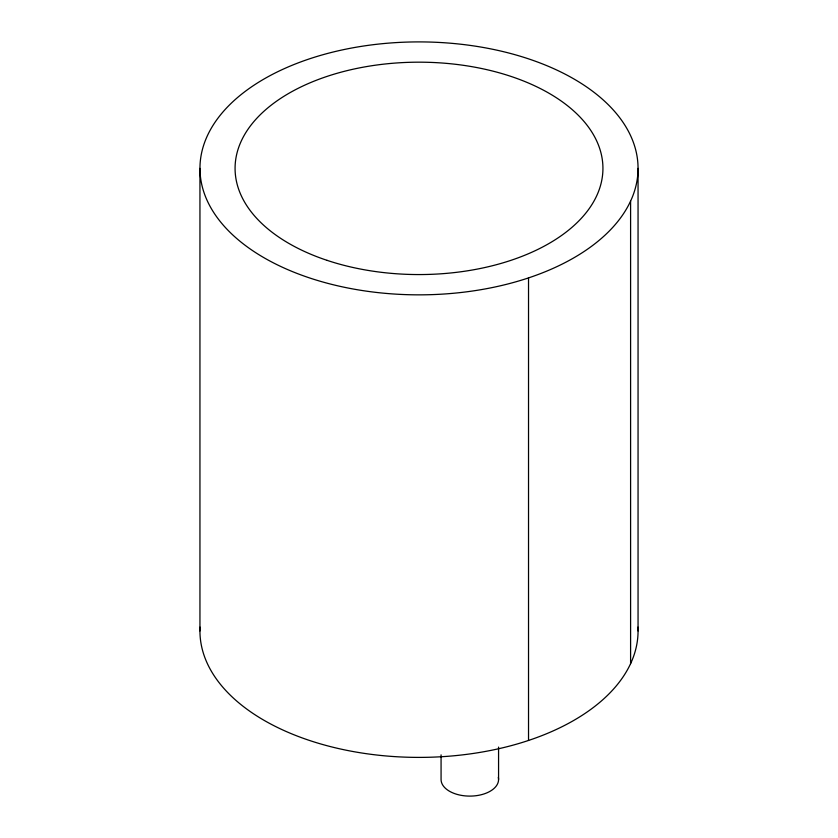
<?xml version="1.0" encoding="UTF-8"?>
<svg xmlns="http://www.w3.org/2000/svg" width="838" height="838" viewBox="0 0 838 838"><rect width="100%" height="100%" fill="white"/><g stroke="black" fill="none" stroke-linecap="round" stroke-linejoin="round"><path stroke-width="1.26" d="M638.053 168.375A219.053 126.475 0 0 1 309.473 277.902A219.053 126.475 0 0 1 309.473 58.849A219.053 126.475 0 0 1 638.053 168.375L638.053 630.92M630.595 201.099L630.595 663.654M528.527 277.902L528.527 740.446M498.568 747.098L498.568 779.508M441.071 754.881L441.071 779.508A28.743 16.592 0 0 0 471.7 796.069A28.743 16.592 0 0 0 498.317 777.339M199.947 168.375L199.947 630.92M637.959 627.128A219.053 126.475 0 0 1 419 757.395A219.053 126.475 0 0 1 200.041 627.128M327.03 260.335A183.931 106.196 0 0 0 602.931 168.375A183.931 106.196 0 0 0 327.03 76.405A183.931 106.196 0 0 0 327.03 260.335"/></g></svg>
